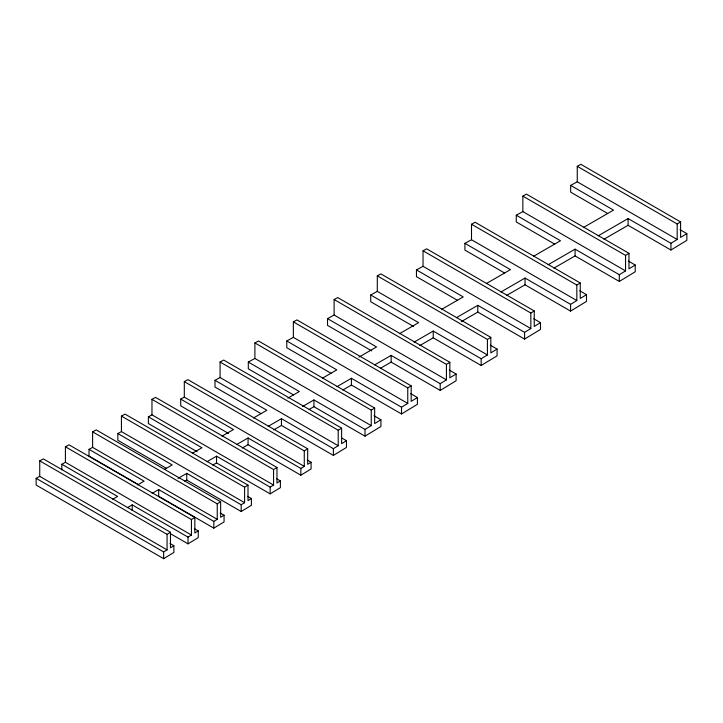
<?xml version="1.0" encoding="UTF-8"?>
<svg xmlns="http://www.w3.org/2000/svg" width="723" height="723" viewBox="0 0 723 723"><rect width="100%" height="100%" fill="white"/><g stroke="black" fill="none" stroke-linecap="round" stroke-linejoin="round"><path stroke-width="1.08" d="M167.067 549.869L167.067 534.36L170.474 532.282L43.335 458.879L39.738 460.849L39.738 476.358L167.067 549.869L163.651 551.938L163.651 558.68L36.15 485.061L36.15 478.328L39.738 476.358M191.432 535.038L191.432 519.539L194.839 517.46L69.01 444.817L65.413 446.787L65.413 462.286L191.432 535.038L188.025 537.117L188.025 543.85L170.691 533.845M217.243 519.331L217.243 503.832L220.66 501.753L96.213 429.905L92.616 431.875L92.616 447.383L217.243 519.331L213.836 521.41L213.836 528.142L158.689 496.312L158.689 489.57L152.101 493.375M244.6 502.693L244.6 487.185L248.007 485.115L125.034 414.116L121.437 416.087L121.437 431.586L244.6 502.693L241.184 504.762L241.184 511.504L186.778 480.09L184.826 481.22M273.574 485.061L273.574 469.561L276.981 467.483L155.562 397.379L151.966 399.349L151.966 414.857L273.574 485.061L270.167 487.139L270.167 493.872L216.538 462.919L212.689 465.142M304.275 466.38L304.275 450.881L307.682 448.802L187.908 379.656L184.311 381.627L184.311 397.126L304.275 466.38L300.858 468.459L300.858 475.201L248.061 444.717L242.332 448.025M338.21 445.73L338.21 430.23L341.627 428.152L223.678 360.054L220.081 362.024L220.081 377.533L338.21 445.73L333.384 448.667L333.384 455.409L281.455 425.431L273.827 429.842M371.251 425.63L371.251 410.131L374.659 408.052L258.491 340.976L254.894 342.946L254.894 358.454L371.251 425.63L365.007 429.435L365.007 436.177L313.927 406.688L309.164 409.435M407.763 403.416L407.763 387.917L411.17 385.838L296.954 319.9L293.357 321.871L293.357 337.37L407.763 403.416L401.509 407.221L401.509 413.963L351.414 385.043L342.765 390.04M446.443 379.882L446.443 364.383L449.851 362.304L337.713 297.56L334.116 299.53L334.116 315.038L446.443 379.882L440.19 383.687L440.19 390.429L391.143 362.106L380.425 368.296M487.419 354.957L487.419 339.449L490.827 337.37L380.885 273.9L377.298 275.87L377.298 291.369L487.419 354.957L481.166 358.753L481.166 365.495L433.222 337.813L419.873 345.522M530.836 328.54L530.836 313.032L534.243 310.962L426.633 248.829L423.036 250.8L423.036 266.308L530.836 328.54L524.582 332.345L524.582 339.078L477.804 312.074L461.247 321.636M576.827 300.551L576.827 285.052L580.244 282.973L475.101 222.268L471.504 224.238L471.504 239.747L576.827 300.551L570.583 304.356L570.583 311.098L525.034 284.808L506.696 295.391M625.558 270.908L625.558 255.4L628.974 253.321L526.443 194.135L522.856 196.105L522.856 211.604L625.558 270.908L619.313 274.704L619.313 281.446L575.083 255.915L553.899 268.143M677.189 239.494L677.189 223.985L680.596 221.916L580.849 164.32L577.252 166.29L577.252 181.798L677.189 239.494L670.944 243.299L670.944 250.031L628.097 225.305L603.967 239.232M170.004 543.479L173.882 545.711L170.474 547.79L170.474 532.282M194.351 528.64L198.247 530.89L194.839 532.968L194.839 517.46M220.217 512.959L224.067 515.183L220.66 517.261L220.66 501.753M247.546 496.312L251.414 498.545L248.007 500.614L248.007 485.115M276.511 478.671L280.388 480.912L276.981 482.991L276.981 467.483M307.203 459.991L311.089 462.232L307.682 464.311L307.682 448.802M341.59 437.912L346.453 440.723L341.627 443.66L341.627 428.152M374.098 415.815L380.913 419.756L374.659 423.551L374.659 408.052M410.601 393.601L417.424 397.542L411.17 401.346L411.17 385.838M449.29 370.077L456.105 374.008L449.851 377.813L449.851 362.304M490.293 345.151L497.081 349.073L490.827 352.878L490.827 337.37M533.737 318.762L540.497 322.657L534.243 326.462L534.243 310.962M579.774 290.8L586.489 294.677L580.244 298.482L580.244 282.973M628.404 261.093L635.219 265.025L628.974 268.829L628.974 253.321M680.027 229.679L686.85 233.61L680.596 237.415L680.596 221.916M163.651 558.68L173.882 552.453L173.882 545.711M188.025 543.85L198.247 537.632L198.247 530.89M213.836 528.142L224.067 521.925L224.067 515.183M241.184 511.504L251.414 505.287L251.414 498.545M270.167 493.872L280.388 487.654L280.388 480.912M300.858 475.201L311.089 468.974L311.089 462.232M333.384 455.409L346.453 447.456L346.453 440.723M365.007 436.177L380.913 426.498L380.913 419.756M401.509 413.963L417.424 404.284L417.424 397.542M440.19 390.429L456.105 380.75L456.105 374.008M481.166 365.495L497.081 355.815L497.081 349.073M524.582 339.078L540.497 329.399L540.497 322.657M570.583 311.098L586.489 301.419L586.489 294.677M619.313 281.446L635.219 271.767L635.219 265.025M670.944 250.031L686.85 240.352L686.85 233.61M112.752 499.241L117.587 496.448L61.826 464.256L61.826 469.869M137.506 484.952L144.103 481.147L89.028 449.345L89.028 456.086L138.301 484.537M164.374 469.444L172.182 464.925L117.84 433.556L117.84 440.298L166.362 468.305M192.318 453.303L201.943 447.745L148.378 416.819L148.378 423.561L197.072 451.676M221.997 436.168L233.466 429.552L180.723 399.096L180.723 405.838L228.585 433.466M253.511 417.975L266.868 410.266L214.993 380.316L214.993 387.058L261.102 413.683M287.908 398.12L299.331 391.523L248.305 362.06L248.305 368.802L293.556 394.93M322.404 378.201L336.828 369.878L286.778 340.976L286.778 347.718L331.053 373.285M359.006 357.072L376.547 346.941L327.528 318.644L327.528 325.386L371.739 350.908M399.557 333.655L418.626 322.648L370.709 294.984L370.709 301.726L413.737 326.561M441.78 309.281L463.208 296.909L416.457 269.914L416.457 276.656L457.37 300.271M486.308 283.57L510.447 269.634L464.916 243.353L464.916 250.095L504.636 273.023M533.52 256.313L560.488 240.741L516.267 215.219L516.267 221.952L554.722 244.157M583.578 227.411L613.502 210.131L570.664 185.404L570.664 192.146L607.663 213.502M127.347 507.673L132.182 504.871L188.025 537.117M177.985 478.427L186.778 473.357L241.184 504.762M206.914 461.735L216.538 456.177L270.167 487.139M236.593 444.591L248.061 437.975L300.858 468.459M268.106 426.398L281.455 418.689L333.384 448.667M302.503 406.543L313.927 399.946L365.007 429.435M336.999 386.624L351.414 378.301L401.509 407.221M374.577 364.934L391.143 355.373L440.19 383.687M414.152 342.078L433.222 331.071L481.166 358.753M456.376 317.704L477.804 305.332L524.582 332.345M500.903 292.002L525.034 278.066L570.583 304.356M548.115 264.735L575.083 249.173L619.313 274.704M598.174 235.834L628.097 218.563L670.944 243.299M61.826 464.256L65.413 462.286M89.028 449.345L92.616 447.383M117.84 433.556L121.437 431.586M148.378 416.819L151.966 414.857M180.723 399.096L184.311 397.126M214.993 380.316L220.081 377.533M248.305 362.06L254.894 358.454M286.778 340.976L293.357 337.37M327.528 318.644L334.116 315.038M370.709 294.984L377.298 291.369M416.457 269.914L423.036 266.308M464.916 243.353L471.504 239.747M516.267 215.219L522.856 211.604M570.664 185.404L577.252 181.798M577.252 166.29L677.189 223.985M522.856 196.105L625.558 255.4M471.504 224.238L576.827 285.052M423.036 250.8L530.836 313.032M377.298 275.87L487.419 339.449M334.116 299.53L446.443 364.383M293.357 321.871L407.763 387.917M254.894 342.946L371.251 410.131M220.081 362.024L338.21 430.23M184.311 381.627L304.275 450.881M151.966 399.349L273.574 469.561M121.437 416.087L244.6 487.185M92.616 431.875L217.243 503.832M158.689 489.57L213.836 521.41M65.413 446.787L191.432 519.539M39.738 460.849L167.067 534.36M36.15 478.328L163.651 551.938M628.097 218.563L628.097 225.305M575.083 249.173L575.083 255.915M525.034 278.066L525.034 284.808M477.804 305.332L477.804 312.074M433.222 331.071L433.222 337.813M391.143 355.373L391.143 362.106M351.414 378.301L351.414 385.043M313.927 399.946L313.927 406.688M281.455 418.689L281.455 425.431M248.061 437.975L248.061 444.717M216.538 456.177L216.538 462.919M186.778 473.357L186.778 480.09M132.182 504.871L132.182 510.492"/></g></svg>
